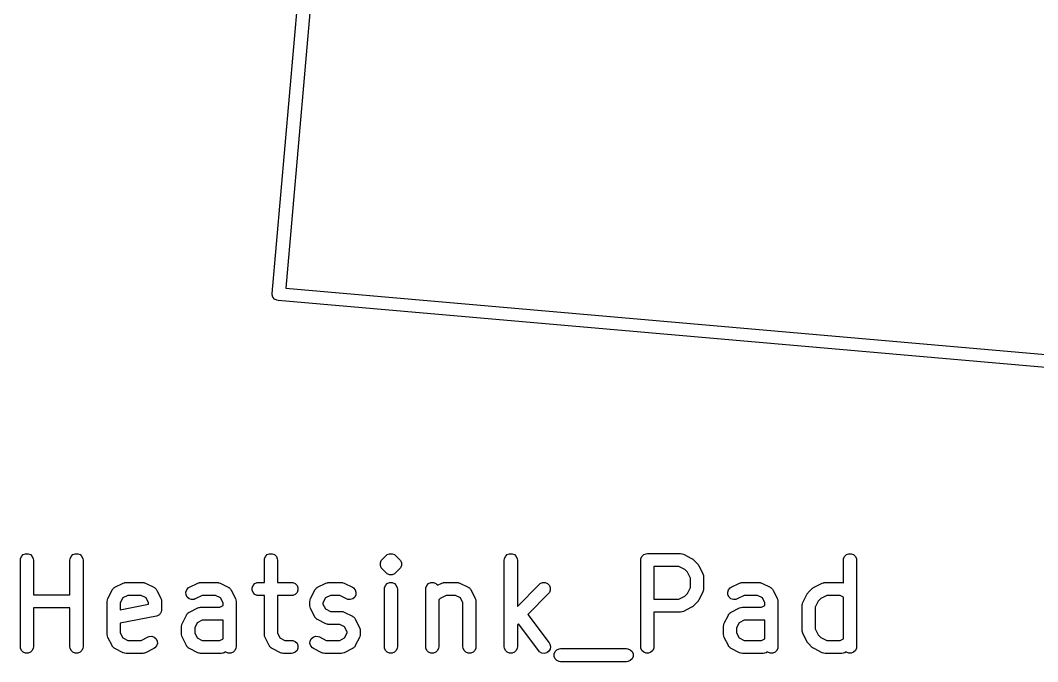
# Model space of a CAD drawing. Extents: x 2.7 to 14.1, y -9.5 to -1.1.
# Drawn here: x 4.0989 to 4.5599, y -7.3237 to -7.0329 of the extents above; entities that cross this region are included whole.
import ezdxf

# ---------------------------------------------------------------- set-up
doc = ezdxf.new("R2010")
doc.units = 0
doc.header["$MEASUREMENT"] = 0
doc.layers.add('BLACK', color=7, linetype='CONTINUOUS')

msp = doc.modelspace()

# ---------------------------------------------------------------- linework, layer by layer
at = {"layer": 'BLACK', "linetype": 'CONTINUOUS'}
for p, q in [((4.21297, -7.15671), (4.26101, -6.60763)), ((4.26664, -6.61109), (4.21911, -7.15429)), ((4.21911, -7.15429), (4.76231, -7.20181)), ((4.21298, -7.15729), (4.21297, -7.15671)), ((4.21333, -7.15839), (4.21298, -7.15729)), ((4.21407, -7.15927), (4.21333, -7.15839)), ((4.21509, -7.15981), (4.21407, -7.15927)), ((4.21566, -7.15991), (4.21509, -7.15981)), ((4.76474, -7.20795), (4.21566, -7.15991)), ((4.09936, -7.27594), (4.10017, -7.27513)), ((4.10017, -7.27513), (4.10124, -7.27469)), ((4.10124, -7.27469), (4.10239, -7.27469)), ((4.10239, -7.27469), (4.10345, -7.27513)), ((4.10345, -7.27513), (4.10427, -7.27594)), ((4.12185, -7.27594), (4.12267, -7.27513)), ((4.12267, -7.27513), (4.12373, -7.27469)), ((4.12373, -7.27469), (4.12488, -7.27469)), ((4.12488, -7.27469), (4.12595, -7.27513)), ((4.12595, -7.27513), (4.12676, -7.27594)), ((4.20997, -7.27594), (4.21078, -7.27513)), ((4.21078, -7.27513), (4.21185, -7.27469)), ((4.21185, -7.27469), (4.213, -7.27469)), ((4.213, -7.27469), (4.21406, -7.27513)), ((4.21406, -7.27513), (4.21488, -7.27594)), ((4.26283, -7.27737), (4.2647, -7.2755)), ((4.2647, -7.2755), (4.26515, -7.27513)), ((4.26515, -7.27513), (4.26621, -7.27469)), ((4.26621, -7.27469), (4.26737, -7.27469)), ((4.26737, -7.27469), (4.26737, -7.27469)), ((4.26737, -7.27469), (4.26843, -7.27513)), ((4.26843, -7.27513), (4.26888, -7.2755)), ((4.26888, -7.2755), (4.27075, -7.27737)), ((4.3187, -7.27594), (4.31952, -7.27513)), ((4.31952, -7.27513), (4.32058, -7.27469)), ((4.32058, -7.27469), (4.32173, -7.27469)), ((4.32173, -7.27469), (4.3228, -7.27513)), ((4.3228, -7.27513), (4.32361, -7.27594)), ((4.38057, -7.27594), (4.38139, -7.27513)), ((4.38139, -7.27513), (4.38245, -7.27469)), ((4.38245, -7.27469), (4.38303, -7.27463)), ((4.38303, -7.27463), (4.39802, -7.27463)), ((4.39802, -7.27463), (4.3986, -7.27469)), ((4.3986, -7.27469), (4.3987, -7.27473)), ((4.3987, -7.27473), (4.3988, -7.27474)), ((4.3988, -7.27474), (4.39934, -7.27494)), ((4.39934, -7.27494), (4.40309, -7.27682)), ((4.47243, -7.27594), (4.47325, -7.27513)), ((4.47325, -7.27513), (4.47431, -7.27469)), ((4.47431, -7.27469), (4.47547, -7.27469)), ((4.47547, -7.27469), (4.47653, -7.27513)), ((4.47653, -7.27513), (4.47734, -7.27594)), ((4.09886, -7.27758), (4.09892, -7.27701)), ((4.09886, -7.31695), (4.09886, -7.27758)), ((4.09892, -7.27701), (4.09936, -7.27594)), ((4.10427, -7.27594), (4.10471, -7.27701)), ((4.10471, -7.27701), (4.10476, -7.27758)), ((4.10476, -7.27758), (4.10476, -7.29338)), ((4.12136, -7.27758), (4.12141, -7.27701)), ((4.12136, -7.29338), (4.12136, -7.27758)), ((4.12141, -7.27701), (4.12185, -7.27594)), ((4.12676, -7.27594), (4.1272, -7.27701)), ((4.1272, -7.27701), (4.12726, -7.27758)), ((4.12726, -7.27758), (4.12726, -7.31695)), ((4.20947, -7.27758), (4.20953, -7.27701)), ((4.20947, -7.28775), (4.20947, -7.27758)), ((4.20953, -7.27701), (4.20997, -7.27594)), ((4.21488, -7.27594), (4.21532, -7.27701)), ((4.21532, -7.27701), (4.21538, -7.27758)), ((4.21538, -7.27758), (4.21538, -7.28775)), ((4.26202, -7.27888), (4.26246, -7.27782)), ((4.26202, -7.28003), (4.26202, -7.27888)), ((4.26246, -7.2811), (4.26202, -7.28003)), ((4.26246, -7.27782), (4.26283, -7.27737)), ((4.27075, -7.27737), (4.27112, -7.27782)), ((4.27112, -7.27782), (4.27126, -7.27816)), ((4.27156, -7.28003), (4.27112, -7.2811)), ((4.27126, -7.27816), (4.27156, -7.27888)), ((4.27156, -7.27888), (4.27156, -7.28003)), ((4.31821, -7.27758), (4.31826, -7.27701)), ((4.31821, -7.31695), (4.31821, -7.27758)), ((4.31826, -7.27701), (4.3187, -7.27594)), ((4.32361, -7.27594), (4.32405, -7.27701)), ((4.32405, -7.27701), (4.32411, -7.27758)), ((4.32411, -7.27758), (4.32411, -7.29858)), ((4.38007, -7.27758), (4.38013, -7.27701)), ((4.38007, -7.31695), (4.38007, -7.27758)), ((4.38013, -7.27701), (4.38057, -7.27594)), ((4.40309, -7.27682), (4.40334, -7.27697)), ((4.40334, -7.27697), (4.40341, -7.277)), ((4.40341, -7.277), (4.4035, -7.27707)), ((4.4035, -7.27707), (4.40358, -7.27713)), ((4.40358, -7.27713), (4.40364, -7.27718)), ((4.40364, -7.27718), (4.40386, -7.27737)), ((4.40386, -7.27737), (4.40574, -7.27925)), ((4.40574, -7.27925), (4.40592, -7.27947)), ((4.40592, -7.27947), (4.40598, -7.27952)), ((4.40598, -7.27952), (4.40604, -7.27961)), ((4.40604, -7.27961), (4.4061, -7.27969)), ((4.4061, -7.27969), (4.40613, -7.27976)), ((4.40613, -7.27976), (4.40629, -7.28001)), ((4.40629, -7.28001), (4.40816, -7.28376)), ((4.47194, -7.27758), (4.47199, -7.27701)), ((4.47194, -7.28787), (4.47194, -7.27758)), ((4.47199, -7.27701), (4.47243, -7.27594)), ((4.47734, -7.27594), (4.47779, -7.27701)), ((4.47779, -7.27701), (4.47784, -7.27758)), ((4.47784, -7.27758), (4.47784, -7.31695)), ((4.26283, -7.28155), (4.26246, -7.2811)), ((4.2647, -7.28342), (4.26283, -7.28155)), ((4.26515, -7.28379), (4.2647, -7.28342)), ((4.26621, -7.28423), (4.26515, -7.28379)), ((4.26737, -7.28423), (4.26621, -7.28423)), ((4.26621, -7.28423), (4.26621, -7.28423)), ((4.26843, -7.28379), (4.26737, -7.28423)), ((4.26737, -7.28423), (4.26737, -7.28423)), ((4.26888, -7.28342), (4.26843, -7.28379)), ((4.27075, -7.28155), (4.26888, -7.28342)), ((4.27112, -7.2811), (4.27075, -7.28155)), ((4.39733, -7.28054), (4.38598, -7.28054)), ((4.38598, -7.28054), (4.38598, -7.29525)), ((4.40002, -7.28188), (4.39733, -7.28054)), ((4.40122, -7.28308), (4.40002, -7.28188)), ((4.40257, -7.28578), (4.40122, -7.28308)), ((4.40816, -7.28376), (4.40837, -7.2843)), ((4.40837, -7.2843), (4.40838, -7.28441)), ((4.40838, -7.28441), (4.40842, -7.28451)), ((4.40842, -7.28451), (4.40848, -7.28508)), ((4.14174, -7.28994), (4.14549, -7.28807)), ((4.14549, -7.28807), (4.14603, -7.28786)), ((4.14603, -7.28786), (4.14613, -7.28785)), ((4.14613, -7.28785), (4.14623, -7.28781)), ((4.14623, -7.28781), (4.14681, -7.28775)), ((4.14681, -7.28775), (4.1543, -7.28775)), ((4.1543, -7.28775), (4.15488, -7.28781)), ((4.15488, -7.28781), (4.15498, -7.28785)), ((4.15498, -7.28785), (4.15508, -7.28786)), ((4.15508, -7.28786), (4.15563, -7.28807)), ((4.15563, -7.28807), (4.15937, -7.28994)), ((4.17548, -7.28994), (4.17923, -7.28807)), ((4.17923, -7.28807), (4.17977, -7.28786)), ((4.17977, -7.28786), (4.17988, -7.28785)), ((4.17988, -7.28785), (4.17998, -7.28781)), ((4.17998, -7.28781), (4.18055, -7.28775)), ((4.18055, -7.28775), (4.18805, -7.28775)), ((4.18805, -7.28775), (4.18863, -7.28781)), ((4.18863, -7.28781), (4.18872, -7.28785)), ((4.18872, -7.28785), (4.18883, -7.28786)), ((4.18883, -7.28786), (4.18937, -7.28807)), ((4.18937, -7.28807), (4.19312, -7.28994)), ((4.2039, -7.29013), (4.20434, -7.28907)), ((4.20434, -7.28907), (4.20516, -7.28825)), ((4.20516, -7.28825), (4.20622, -7.28781)), ((4.20622, -7.28781), (4.2068, -7.28775)), ((4.2068, -7.28775), (4.20947, -7.28775)), ((4.21538, -7.28775), (4.2218, -7.28775)), ((4.2218, -7.28775), (4.22237, -7.28781)), ((4.22237, -7.28781), (4.22344, -7.28825)), ((4.22344, -7.28825), (4.22425, -7.28907)), ((4.22425, -7.28907), (4.22469, -7.29013)), ((4.2336, -7.28994), (4.23735, -7.28807)), ((4.23735, -7.28807), (4.23789, -7.28786)), ((4.23789, -7.28786), (4.238, -7.28785)), ((4.238, -7.28785), (4.23809, -7.28781)), ((4.23809, -7.28781), (4.23867, -7.28775)), ((4.23867, -7.28775), (4.24429, -7.28775)), ((4.24429, -7.28775), (4.24487, -7.28781)), ((4.24487, -7.28781), (4.24497, -7.28785)), ((4.24497, -7.28785), (4.24507, -7.28786)), ((4.24507, -7.28786), (4.24561, -7.28807)), ((4.24561, -7.28807), (4.24936, -7.28994)), ((4.26389, -7.29013), (4.26434, -7.28907)), ((4.26434, -7.28907), (4.26515, -7.28825)), ((4.26515, -7.28825), (4.26621, -7.28781)), ((4.26621, -7.28781), (4.26737, -7.28781)), ((4.26737, -7.28781), (4.26843, -7.28825)), ((4.26843, -7.28825), (4.26925, -7.28907)), ((4.26925, -7.28907), (4.26969, -7.29013)), ((4.28264, -7.29013), (4.28308, -7.28907)), ((4.28308, -7.28907), (4.2839, -7.28825)), ((4.2839, -7.28825), (4.28496, -7.28781)), ((4.28496, -7.28781), (4.28611, -7.28781)), ((4.28611, -7.28781), (4.28718, -7.28825)), ((4.28718, -7.28825), (4.28794, -7.28902)), ((4.28794, -7.28902), (4.28984, -7.28807)), ((4.28984, -7.28807), (4.29038, -7.28786)), ((4.29038, -7.28786), (4.29049, -7.28785)), ((4.29049, -7.28785), (4.29059, -7.28781)), ((4.29059, -7.28781), (4.29116, -7.28775)), ((4.29116, -7.28775), (4.29679, -7.28775)), ((4.29679, -7.28775), (4.29736, -7.28781)), ((4.29736, -7.28781), (4.29746, -7.28785)), ((4.29746, -7.28785), (4.29757, -7.28786)), ((4.29757, -7.28786), (4.29811, -7.28807)), ((4.29811, -7.28807), (4.30186, -7.28994)), ((4.32411, -7.29858), (4.33407, -7.28862)), ((4.33407, -7.28862), (4.33452, -7.28825)), ((4.33452, -7.28825), (4.33558, -7.28781)), ((4.33558, -7.28781), (4.33673, -7.28781)), ((4.33673, -7.28781), (4.3378, -7.28825)), ((4.3378, -7.28825), (4.33861, -7.28907)), ((4.33861, -7.28907), (4.33905, -7.29013)), ((4.40257, -7.29001), (4.40257, -7.28578)), ((4.40848, -7.28508), (4.40848, -7.29071)), ((4.42108, -7.28994), (4.42483, -7.28807)), ((4.42483, -7.28807), (4.42537, -7.28786)), ((4.42537, -7.28786), (4.42547, -7.28785)), ((4.42547, -7.28785), (4.42557, -7.28781)), ((4.42557, -7.28781), (4.42615, -7.28775)), ((4.42615, -7.28775), (4.43364, -7.28775)), ((4.43364, -7.28775), (4.43422, -7.28781)), ((4.43422, -7.28781), (4.43432, -7.28785)), ((4.43432, -7.28785), (4.43442, -7.28786)), ((4.43442, -7.28786), (4.43497, -7.28807)), ((4.43497, -7.28807), (4.43871, -7.28994)), ((4.45857, -7.28994), (4.46232, -7.28807)), ((4.46232, -7.28807), (4.46286, -7.28786)), ((4.46286, -7.28786), (4.46297, -7.28785)), ((4.46297, -7.28785), (4.46306, -7.28781)), ((4.46306, -7.28781), (4.46364, -7.28775)), ((4.46364, -7.28775), (4.47114, -7.28775)), ((4.47114, -7.28775), (4.47172, -7.28781)), ((4.47172, -7.28781), (4.47181, -7.28785)), ((4.47181, -7.28785), (4.47192, -7.28786)), ((4.47192, -7.28786), (4.47194, -7.28787)), ((4.10476, -7.29338), (4.12136, -7.29338)), ((4.13854, -7.29501), (4.14041, -7.29126)), ((4.14041, -7.29126), (4.14048, -7.29116)), ((4.14048, -7.29116), (4.14049, -7.29112)), ((4.14049, -7.29112), (4.14054, -7.29106)), ((4.14054, -7.29106), (4.14072, -7.29077)), ((4.14072, -7.29077), (4.141, -7.29053)), ((4.141, -7.29053), (4.14125, -7.29025)), ((4.14125, -7.29025), (4.14154, -7.29007)), ((4.14154, -7.29007), (4.14159, -7.29002)), ((4.14159, -7.29002), (4.14164, -7.29)), ((4.14164, -7.29), (4.14174, -7.28994)), ((4.1475, -7.29366), (4.14526, -7.29478)), ((4.15361, -7.29366), (4.1475, -7.29366)), ((4.15585, -7.29478), (4.15361, -7.29366)), ((4.15937, -7.28994), (4.15947, -7.29)), ((4.15947, -7.29), (4.15952, -7.29002)), ((4.15952, -7.29002), (4.15957, -7.29007)), ((4.15957, -7.29007), (4.15986, -7.29025)), ((4.15986, -7.29025), (4.16011, -7.29053)), ((4.16011, -7.29053), (4.16039, -7.29077)), ((4.16039, -7.29077), (4.16057, -7.29106)), ((4.16057, -7.29106), (4.16062, -7.29112)), ((4.16062, -7.29112), (4.16063, -7.29116)), ((4.16063, -7.29116), (4.1607, -7.29126)), ((4.1607, -7.29126), (4.16257, -7.29501)), ((4.17387, -7.29221), (4.17424, -7.29112)), ((4.17395, -7.29336), (4.17387, -7.29221)), ((4.17447, -7.29439), (4.17395, -7.29336)), ((4.17424, -7.29112), (4.17499, -7.29025)), ((4.17499, -7.29025), (4.17548, -7.28994)), ((4.18125, -7.29366), (4.17812, -7.29522)), ((4.18735, -7.29366), (4.18125, -7.29366)), ((4.1896, -7.29478), (4.18735, -7.29366)), ((4.19312, -7.28994), (4.19322, -7.29)), ((4.19322, -7.29), (4.19326, -7.29002)), ((4.19326, -7.29002), (4.19332, -7.29007)), ((4.19332, -7.29007), (4.19361, -7.29025)), ((4.19361, -7.29025), (4.19385, -7.29053)), ((4.19385, -7.29053), (4.19413, -7.29077)), ((4.19413, -7.29077), (4.19432, -7.29106)), ((4.19432, -7.29106), (4.19437, -7.29112)), ((4.19437, -7.29112), (4.19438, -7.29116)), ((4.19438, -7.29116), (4.19444, -7.29126)), ((4.19444, -7.29126), (4.19632, -7.29501)), ((4.2039, -7.29128), (4.2039, -7.29013)), ((4.20434, -7.29235), (4.2039, -7.29128)), ((4.20516, -7.29316), (4.20434, -7.29235)), ((4.20622, -7.2936), (4.20516, -7.29316)), ((4.2068, -7.29366), (4.20622, -7.2936)), ((4.20947, -7.29366), (4.2068, -7.29366)), ((4.20947, -7.31133), (4.20947, -7.29366)), ((4.2218, -7.29366), (4.21538, -7.29366)), ((4.21538, -7.29366), (4.21538, -7.31063)), ((4.22237, -7.2936), (4.2218, -7.29366)), ((4.22344, -7.29316), (4.22237, -7.2936)), ((4.22425, -7.29235), (4.22344, -7.29316)), ((4.22469, -7.29128), (4.22425, -7.29235)), ((4.22469, -7.29013), (4.22469, -7.29128)), ((4.2304, -7.29501), (4.23228, -7.29126)), ((4.23228, -7.29126), (4.23234, -7.29116)), ((4.23234, -7.29116), (4.23235, -7.29112)), ((4.23235, -7.29112), (4.2324, -7.29106)), ((4.2324, -7.29106), (4.23259, -7.29077)), ((4.23259, -7.29077), (4.23287, -7.29053)), ((4.23287, -7.29053), (4.23311, -7.29025)), ((4.23311, -7.29025), (4.2334, -7.29007)), ((4.2334, -7.29007), (4.23346, -7.29002)), ((4.23346, -7.29002), (4.2335, -7.29)), ((4.2335, -7.29), (4.2336, -7.28994)), ((4.23937, -7.29366), (4.23712, -7.29478)), ((4.2436, -7.29366), (4.23937, -7.29366)), ((4.24672, -7.29522), (4.2436, -7.29366)), ((4.24936, -7.28994), (4.24985, -7.29025)), ((4.24985, -7.29025), (4.25061, -7.29112)), ((4.25089, -7.29336), (4.25038, -7.29439)), ((4.25061, -7.29112), (4.25097, -7.29221)), ((4.25097, -7.29221), (4.25089, -7.29336)), ((4.26384, -7.29071), (4.26389, -7.29013)), ((4.26384, -7.31695), (4.26384, -7.29071)), ((4.26969, -7.29013), (4.26974, -7.29071)), ((4.26974, -7.29071), (4.26974, -7.31695)), ((4.28259, -7.29071), (4.28264, -7.29013)), ((4.28259, -7.31695), (4.28259, -7.29071)), ((4.29186, -7.29366), (4.28916, -7.29501)), ((4.29609, -7.29366), (4.29186, -7.29366)), ((4.29834, -7.29478), (4.29609, -7.29366)), ((4.30186, -7.28994), (4.30195, -7.29)), ((4.30195, -7.29), (4.302, -7.29002)), ((4.302, -7.29002), (4.30206, -7.29007)), ((4.30206, -7.29007), (4.30235, -7.29025)), ((4.30235, -7.29025), (4.30259, -7.29053)), ((4.30259, -7.29053), (4.30287, -7.29077)), ((4.30287, -7.29077), (4.30305, -7.29106)), ((4.30305, -7.29106), (4.3031, -7.29112)), ((4.3031, -7.29112), (4.30312, -7.29116)), ((4.30312, -7.29116), (4.30318, -7.29126)), ((4.30318, -7.29126), (4.30505, -7.29501)), ((4.33824, -7.29279), (4.32881, -7.30223)), ((4.33861, -7.29235), (4.33824, -7.29279)), ((4.33905, -7.29128), (4.33861, -7.29235)), ((4.33905, -7.29013), (4.33905, -7.29128)), ((4.39733, -7.29525), (4.40002, -7.2939)), ((4.40002, -7.2939), (4.40122, -7.29271)), ((4.40122, -7.29271), (4.40257, -7.29001)), ((4.40816, -7.29203), (4.40629, -7.29578)), ((4.40837, -7.29149), (4.40816, -7.29203)), ((4.40838, -7.29138), (4.40837, -7.29149)), ((4.40842, -7.29128), (4.40838, -7.29138)), ((4.40848, -7.29071), (4.40842, -7.29128)), ((4.41947, -7.29221), (4.41983, -7.29112)), ((4.41955, -7.29336), (4.41947, -7.29221)), ((4.42006, -7.29439), (4.41955, -7.29336)), ((4.41983, -7.29112), (4.42059, -7.29025)), ((4.42059, -7.29025), (4.42108, -7.28994)), ((4.42684, -7.29366), (4.42372, -7.29522)), ((4.43295, -7.29366), (4.42684, -7.29366)), ((4.43519, -7.29478), (4.43295, -7.29366)), ((4.43871, -7.28994), (4.43881, -7.29)), ((4.43881, -7.29), (4.43886, -7.29002)), ((4.43886, -7.29002), (4.43891, -7.29007)), ((4.43891, -7.29007), (4.4392, -7.29025)), ((4.4392, -7.29025), (4.43945, -7.29053)), ((4.43945, -7.29053), (4.43973, -7.29077)), ((4.43973, -7.29077), (4.43991, -7.29106)), ((4.43991, -7.29106), (4.43996, -7.29112)), ((4.43996, -7.29112), (4.43997, -7.29116)), ((4.43997, -7.29116), (4.44004, -7.29126)), ((4.44004, -7.29126), (4.44191, -7.29501)), ((4.4535, -7.29689), (4.45538, -7.29314)), ((4.45538, -7.29314), (4.45553, -7.29289)), ((4.45553, -7.29289), (4.45556, -7.29282)), ((4.45556, -7.29282), (4.45563, -7.29273)), ((4.45563, -7.29273), (4.45568, -7.29265)), ((4.45568, -7.29265), (4.45574, -7.29259)), ((4.45574, -7.29259), (4.45593, -7.29237)), ((4.45593, -7.29237), (4.4578, -7.29049)), ((4.4578, -7.29049), (4.45803, -7.29031)), ((4.45803, -7.29031), (4.45808, -7.29025)), ((4.45808, -7.29025), (4.45817, -7.29019)), ((4.45817, -7.29019), (4.45825, -7.29013)), ((4.45825, -7.29013), (4.45832, -7.2901)), ((4.45832, -7.2901), (4.45857, -7.28994)), ((4.46434, -7.29366), (4.46164, -7.29501)), ((4.47044, -7.29366), (4.46434, -7.29366)), ((4.47194, -7.29441), (4.47044, -7.29366)), ((4.13823, -7.29633), (4.13829, -7.29575)), ((4.13823, -7.31133), (4.13823, -7.29633)), ((4.13829, -7.29575), (4.13833, -7.29566)), ((4.13833, -7.29555), (4.13854, -7.29501)), ((4.13833, -7.29566), (4.13833, -7.29555)), ((4.14526, -7.29478), (4.14413, -7.29703)), ((4.14413, -7.29703), (4.14413, -7.30023)), ((4.14413, -7.30023), (4.15698, -7.29766)), ((4.15698, -7.29703), (4.15585, -7.29478)), ((4.15698, -7.29766), (4.15698, -7.29703)), ((4.16257, -7.29501), (4.16278, -7.29555)), ((4.16278, -7.29555), (4.16278, -7.29566)), ((4.16278, -7.29566), (4.16282, -7.29575)), ((4.16282, -7.29575), (4.16288, -7.29633)), ((4.16288, -7.29633), (4.16288, -7.30008)), ((4.17534, -7.29515), (4.17447, -7.29439)), ((4.17643, -7.29551), (4.17534, -7.29515)), ((4.17758, -7.29543), (4.17643, -7.29551)), ((4.17812, -7.29522), (4.17758, -7.29543)), ((4.18923, -7.299), (4.19072, -7.29826)), ((4.19072, -7.29703), (4.1896, -7.29478)), ((4.19072, -7.29826), (4.19072, -7.29703)), ((4.19632, -7.29501), (4.19652, -7.29555)), ((4.19652, -7.29555), (4.19653, -7.29566)), ((4.19653, -7.29566), (4.19657, -7.29575)), ((4.19657, -7.29575), (4.19663, -7.29633)), ((4.19663, -7.29633), (4.19663, -7.31695)), ((4.23009, -7.29633), (4.23015, -7.29575)), ((4.23009, -7.29821), (4.23009, -7.29633)), ((4.23015, -7.29878), (4.23009, -7.29821)), ((4.23015, -7.29575), (4.23019, -7.29566)), ((4.23019, -7.29566), (4.2302, -7.29555)), ((4.2302, -7.29555), (4.2304, -7.29501)), ((4.23712, -7.29478), (4.236, -7.29703)), ((4.236, -7.29703), (4.236, -7.29751)), ((4.236, -7.29751), (4.23712, -7.29975)), ((4.24726, -7.29543), (4.24672, -7.29522)), ((4.24841, -7.29551), (4.24726, -7.29543)), ((4.24951, -7.29515), (4.24841, -7.29551)), ((4.25038, -7.29439), (4.24951, -7.29515)), ((4.28916, -7.29501), (4.28849, -7.29568)), ((4.28849, -7.29568), (4.28849, -7.31695)), ((4.29946, -7.29703), (4.29834, -7.29478)), ((4.29946, -7.31695), (4.29946, -7.29703)), ((4.30505, -7.29501), (4.30526, -7.29555)), ((4.30526, -7.29555), (4.30527, -7.29566)), ((4.30527, -7.29566), (4.30531, -7.29575)), ((4.30531, -7.29575), (4.30536, -7.29633)), ((4.30536, -7.29633), (4.30536, -7.31695)), ((4.38598, -7.29525), (4.39733, -7.29525)), ((4.40358, -7.29866), (4.4035, -7.29872)), ((4.40364, -7.2986), (4.40358, -7.29866)), ((4.40386, -7.29842), (4.40364, -7.2986)), ((4.40574, -7.29654), (4.40386, -7.29842)), ((4.40592, -7.29632), (4.40574, -7.29654)), ((4.40598, -7.29627), (4.40592, -7.29632)), ((4.40604, -7.29618), (4.40598, -7.29627)), ((4.4061, -7.2961), (4.40604, -7.29618)), ((4.40613, -7.29602), (4.4061, -7.2961)), ((4.40629, -7.29578), (4.40613, -7.29602)), ((4.42093, -7.29515), (4.42006, -7.29439)), ((4.42203, -7.29551), (4.42093, -7.29515)), ((4.42318, -7.29543), (4.42203, -7.29551)), ((4.42372, -7.29522), (4.42318, -7.29543)), ((4.43482, -7.299), (4.43632, -7.29826)), ((4.43632, -7.29703), (4.43519, -7.29478)), ((4.43632, -7.29826), (4.43632, -7.29703)), ((4.44191, -7.29501), (4.44212, -7.29555)), ((4.44212, -7.29555), (4.44212, -7.29566)), ((4.44212, -7.29566), (4.44217, -7.29575)), ((4.44217, -7.29575), (4.44222, -7.29633)), ((4.44222, -7.29633), (4.44222, -7.31695)), ((4.45319, -7.29821), (4.45325, -7.29763)), ((4.45319, -7.30945), (4.45319, -7.29821)), ((4.45325, -7.29763), (4.45329, -7.29753)), ((4.45329, -7.29743), (4.4535, -7.29689)), ((4.45329, -7.29753), (4.45329, -7.29743)), ((4.46044, -7.29621), (4.45909, -7.2989)), ((4.46164, -7.29501), (4.46044, -7.29621)), ((4.47194, -7.31325), (4.47194, -7.29441)), ((4.12136, -7.29928), (4.10476, -7.29928)), ((4.10476, -7.29928), (4.10476, -7.31695)), ((4.12136, -7.31695), (4.12136, -7.29928)), ((4.16051, -7.30298), (4.14413, -7.30625)), ((4.16106, -7.30281), (4.16051, -7.30298)), ((4.1613, -7.30265), (4.16106, -7.30281)), ((4.16157, -7.30254), (4.1613, -7.30265)), ((4.16178, -7.30233), (4.16157, -7.30254)), ((4.16202, -7.30217), (4.16178, -7.30233)), ((4.16218, -7.30193), (4.16202, -7.30217)), ((4.16238, -7.30172), (4.16218, -7.30193)), ((4.1625, -7.30145), (4.16238, -7.30172)), ((4.16266, -7.30121), (4.1625, -7.30145)), ((4.16271, -7.30092), (4.16266, -7.30121)), ((4.16282, -7.30066), (4.16271, -7.30092)), ((4.16288, -7.30008), (4.16282, -7.30066)), ((4.17229, -7.30626), (4.17416, -7.30251)), ((4.17416, -7.30251), (4.17422, -7.30241)), ((4.17422, -7.30241), (4.17424, -7.30237)), ((4.17424, -7.30237), (4.17429, -7.30231)), ((4.17429, -7.30231), (4.17447, -7.30202)), ((4.17447, -7.30202), (4.17475, -7.30178)), ((4.17475, -7.30178), (4.17499, -7.3015)), ((4.17499, -7.3015), (4.17528, -7.30131)), ((4.17528, -7.30131), (4.17534, -7.30126)), ((4.17534, -7.30126), (4.17538, -7.30125)), ((4.17538, -7.30125), (4.17548, -7.30119)), ((4.17548, -7.30119), (4.17923, -7.29931)), ((4.17923, -7.29931), (4.17977, -7.29911)), ((4.17977, -7.29911), (4.17988, -7.2991)), ((4.17988, -7.2991), (4.17998, -7.29906)), ((4.17998, -7.29906), (4.18055, -7.299)), ((4.18055, -7.299), (4.18923, -7.299)), ((4.23019, -7.29888), (4.23015, -7.29878)), ((4.2302, -7.29899), (4.23019, -7.29888)), ((4.2304, -7.29953), (4.2302, -7.29899)), ((4.23228, -7.30328), (4.2304, -7.29953)), ((4.23234, -7.30337), (4.23228, -7.30328)), ((4.23712, -7.29975), (4.23937, -7.30088)), ((4.23937, -7.30088), (4.24429, -7.30088)), ((4.24429, -7.30088), (4.24487, -7.30093)), ((4.24487, -7.30093), (4.24497, -7.30097)), ((4.24497, -7.30097), (4.24507, -7.30098)), ((4.24507, -7.30098), (4.24561, -7.30119)), ((4.24561, -7.30119), (4.24936, -7.30306)), ((4.24936, -7.30306), (4.24946, -7.30312)), ((4.24946, -7.30312), (4.24951, -7.30314)), ((4.24951, -7.30314), (4.24956, -7.30319)), ((4.24956, -7.30319), (4.24985, -7.30337)), ((4.32881, -7.30223), (4.33852, -7.31518)), ((4.39802, -7.30116), (4.38598, -7.30116)), ((4.38598, -7.30116), (4.38598, -7.31695)), ((4.3986, -7.3011), (4.39802, -7.30116)), ((4.3987, -7.30106), (4.3986, -7.3011)), ((4.3988, -7.30105), (4.3987, -7.30106)), ((4.39934, -7.30085), (4.3988, -7.30105)), ((4.40309, -7.29897), (4.39934, -7.30085)), ((4.40334, -7.29882), (4.40309, -7.29897)), ((4.40341, -7.29879), (4.40334, -7.29882)), ((4.4035, -7.29872), (4.40341, -7.29879)), ((4.41788, -7.30626), (4.41976, -7.30251)), ((4.41976, -7.30251), (4.41982, -7.30241)), ((4.41982, -7.30241), (4.41983, -7.30237)), ((4.41983, -7.30237), (4.41988, -7.30231)), ((4.41988, -7.30231), (4.42006, -7.30202)), ((4.42006, -7.30202), (4.42034, -7.30178)), ((4.42034, -7.30178), (4.42059, -7.3015)), ((4.42059, -7.3015), (4.42088, -7.30131)), ((4.42088, -7.30131), (4.42093, -7.30126)), ((4.42093, -7.30126), (4.42098, -7.30125)), ((4.42098, -7.30125), (4.42108, -7.30119)), ((4.42108, -7.30119), (4.42483, -7.29931)), ((4.42483, -7.29931), (4.42537, -7.29911)), ((4.42537, -7.29911), (4.42547, -7.2991)), ((4.42547, -7.2991), (4.42557, -7.29906)), ((4.42557, -7.29906), (4.42615, -7.299)), ((4.42615, -7.299), (4.43482, -7.299)), ((4.45909, -7.2989), (4.45909, -7.30876)), ((4.14413, -7.30625), (4.14413, -7.31063)), ((4.17197, -7.30758), (4.17203, -7.307)), ((4.17197, -7.31133), (4.17197, -7.30758)), ((4.17203, -7.307), (4.17207, -7.30691)), ((4.17207, -7.30691), (4.17208, -7.3068)), ((4.17208, -7.3068), (4.17229, -7.30626)), ((4.179, -7.30603), (4.17788, -7.30828)), ((4.18125, -7.30491), (4.179, -7.30603)), ((4.18993, -7.30491), (4.18125, -7.30491)), ((4.1905, -7.30485), (4.18993, -7.30491)), ((4.1906, -7.30481), (4.1905, -7.30485)), ((4.19071, -7.3048), (4.1906, -7.30481)), ((4.19072, -7.3048), (4.19071, -7.3048)), ((4.19072, -7.31325), (4.19072, -7.3048)), ((4.23235, -7.30342), (4.23234, -7.30337)), ((4.2324, -7.30347), (4.23235, -7.30342)), ((4.23259, -7.30377), (4.2324, -7.30347)), ((4.23287, -7.30401), (4.23259, -7.30377)), ((4.23311, -7.30429), (4.23287, -7.30401)), ((4.2334, -7.30447), (4.23311, -7.30429)), ((4.23346, -7.30452), (4.2334, -7.30447)), ((4.2335, -7.30454), (4.23346, -7.30452)), ((4.2336, -7.3046), (4.2335, -7.30454)), ((4.23735, -7.30647), (4.2336, -7.3046)), ((4.23789, -7.30668), (4.23735, -7.30647)), ((4.238, -7.30669), (4.23789, -7.30668)), ((4.23809, -7.30673), (4.238, -7.30669)), ((4.23867, -7.30678), (4.23809, -7.30673)), ((4.2436, -7.30678), (4.23867, -7.30678)), ((4.24584, -7.30791), (4.2436, -7.30678)), ((4.24985, -7.30337), (4.2501, -7.30365)), ((4.2501, -7.30365), (4.25038, -7.30389)), ((4.25038, -7.30389), (4.25056, -7.30419)), ((4.25056, -7.30419), (4.25061, -7.30424)), ((4.25061, -7.30424), (4.25062, -7.30429)), ((4.25062, -7.30429), (4.25068, -7.30438)), ((4.25068, -7.30438), (4.25256, -7.30813)), ((4.32459, -7.30645), (4.32411, -7.30693)), ((4.32411, -7.30693), (4.32411, -7.31695)), ((4.33379, -7.31873), (4.32459, -7.30645)), ((4.41757, -7.30758), (4.41763, -7.307)), ((4.41757, -7.31133), (4.41757, -7.30758)), ((4.41763, -7.307), (4.41767, -7.30691)), ((4.41767, -7.3068), (4.41788, -7.30626)), ((4.41767, -7.30691), (4.41767, -7.3068)), ((4.4246, -7.30603), (4.42347, -7.30828)), ((4.42684, -7.30491), (4.4246, -7.30603)), ((4.43552, -7.30491), (4.42684, -7.30491)), ((4.4361, -7.30485), (4.43552, -7.30491)), ((4.43619, -7.30481), (4.4361, -7.30485)), ((4.4363, -7.3048), (4.43619, -7.30481)), ((4.43632, -7.3048), (4.4363, -7.3048)), ((4.43632, -7.31325), (4.43632, -7.3048)), ((4.13829, -7.31191), (4.13823, -7.31133)), ((4.13833, -7.312), (4.13829, -7.31191)), ((4.13833, -7.31211), (4.13833, -7.312)), ((4.13854, -7.31265), (4.13833, -7.31211)), ((4.14413, -7.31063), (4.14526, -7.31288)), ((4.15361, -7.314), (4.15673, -7.31244)), ((4.15673, -7.31244), (4.15727, -7.31223)), ((4.15727, -7.31223), (4.15842, -7.31215)), ((4.15842, -7.31215), (4.15952, -7.31251)), ((4.17203, -7.31191), (4.17197, -7.31133)), ((4.17207, -7.312), (4.17203, -7.31191)), ((4.17208, -7.31211), (4.17207, -7.312)), ((4.17229, -7.31265), (4.17208, -7.31211)), ((4.17788, -7.30828), (4.17788, -7.31063)), ((4.17788, -7.31063), (4.179, -7.31288)), ((4.20953, -7.31191), (4.20947, -7.31133)), ((4.20957, -7.312), (4.20953, -7.31191)), ((4.20957, -7.31211), (4.20957, -7.312)), ((4.20978, -7.31265), (4.20957, -7.31211)), ((4.21538, -7.31063), (4.2165, -7.31288)), ((4.23158, -7.31251), (4.23268, -7.31215)), ((4.23268, -7.31215), (4.23382, -7.31223)), ((4.23382, -7.31223), (4.23437, -7.31244)), ((4.23437, -7.31244), (4.23749, -7.314)), ((4.24696, -7.31015), (4.24584, -7.30791)), ((4.24584, -7.31288), (4.24696, -7.31063)), ((4.24696, -7.31063), (4.24696, -7.31015)), ((4.25256, -7.30813), (4.25277, -7.30867)), ((4.25277, -7.31211), (4.25256, -7.31265)), ((4.25277, -7.30867), (4.25277, -7.30878)), ((4.25277, -7.30878), (4.25281, -7.30888)), ((4.25281, -7.31191), (4.25277, -7.312)), ((4.25277, -7.312), (4.25277, -7.31211)), ((4.25281, -7.30888), (4.25287, -7.30945)), ((4.25287, -7.31133), (4.25281, -7.31191)), ((4.25287, -7.30945), (4.25287, -7.31133)), ((4.41763, -7.31191), (4.41757, -7.31133)), ((4.41767, -7.312), (4.41763, -7.31191)), ((4.41767, -7.31211), (4.41767, -7.312)), ((4.41788, -7.31265), (4.41767, -7.31211)), ((4.42347, -7.30828), (4.42347, -7.31063)), ((4.42347, -7.31063), (4.4246, -7.31288)), ((4.45325, -7.31003), (4.45319, -7.30945)), ((4.45329, -7.31013), (4.45325, -7.31003)), ((4.45329, -7.31023), (4.45329, -7.31013)), ((4.4535, -7.31077), (4.45329, -7.31023)), ((4.45538, -7.31452), (4.4535, -7.31077)), ((4.45909, -7.30876), (4.46044, -7.31145)), ((4.46044, -7.31145), (4.46164, -7.31265)), ((4.09892, -7.31753), (4.09886, -7.31695)), ((4.10476, -7.31695), (4.10471, -7.31753)), ((4.12141, -7.31753), (4.12136, -7.31695)), ((4.12726, -7.31695), (4.1272, -7.31753)), ((4.14041, -7.3164), (4.13854, -7.31265)), ((4.14048, -7.3165), (4.14041, -7.3164)), ((4.14049, -7.31654), (4.14048, -7.3165)), ((4.14054, -7.3166), (4.14049, -7.31654)), ((4.14072, -7.31689), (4.14054, -7.3166)), ((4.141, -7.31713), (4.14072, -7.31689)), ((4.14526, -7.31288), (4.1475, -7.314)), ((4.1475, -7.314), (4.15361, -7.314)), ((4.15952, -7.31251), (4.16039, -7.31327)), ((4.16062, -7.31654), (4.15986, -7.31741)), ((4.16039, -7.31327), (4.1609, -7.3143)), ((4.16098, -7.31545), (4.16062, -7.31654)), ((4.1609, -7.3143), (4.16098, -7.31545)), ((4.17416, -7.3164), (4.17229, -7.31265)), ((4.17422, -7.3165), (4.17416, -7.3164)), ((4.17424, -7.31654), (4.17422, -7.3165)), ((4.17429, -7.3166), (4.17424, -7.31654)), ((4.17447, -7.31689), (4.17429, -7.3166)), ((4.17475, -7.31713), (4.17447, -7.31689)), ((4.179, -7.31288), (4.18125, -7.314)), ((4.18125, -7.314), (4.18923, -7.314)), ((4.18923, -7.314), (4.19072, -7.31325)), ((4.19663, -7.31695), (4.19657, -7.31753)), ((4.21166, -7.3164), (4.20978, -7.31265)), ((4.21172, -7.3165), (4.21166, -7.3164)), ((4.21173, -7.31654), (4.21172, -7.3165)), ((4.21178, -7.3166), (4.21173, -7.31654)), ((4.21196, -7.31689), (4.21178, -7.3166)), ((4.21224, -7.31713), (4.21196, -7.31689)), ((4.2165, -7.31288), (4.21874, -7.314)), ((4.21874, -7.314), (4.2218, -7.314)), ((4.2218, -7.314), (4.22237, -7.31406)), ((4.22237, -7.31406), (4.22344, -7.3145)), ((4.22344, -7.3145), (4.22425, -7.31531)), ((4.22425, -7.31531), (4.22469, -7.31638)), ((4.22469, -7.31638), (4.22469, -7.31753)), ((4.23012, -7.31545), (4.2302, -7.3143)), ((4.23048, -7.31654), (4.23012, -7.31545)), ((4.2302, -7.3143), (4.23071, -7.31327)), ((4.23123, -7.31741), (4.23048, -7.31654)), ((4.23071, -7.31327), (4.23158, -7.31251)), ((4.23749, -7.314), (4.2436, -7.314)), ((4.2436, -7.314), (4.24584, -7.31288)), ((4.25038, -7.31689), (4.2501, -7.31713)), ((4.25056, -7.3166), (4.25038, -7.31689)), ((4.25061, -7.31654), (4.25056, -7.3166)), ((4.25062, -7.3165), (4.25061, -7.31654)), ((4.25068, -7.3164), (4.25062, -7.3165)), ((4.25256, -7.31265), (4.25068, -7.3164)), ((4.26389, -7.31753), (4.26384, -7.31695)), ((4.26974, -7.31695), (4.26969, -7.31753)), ((4.28264, -7.31753), (4.28259, -7.31695)), ((4.28849, -7.31695), (4.28843, -7.31753)), ((4.29952, -7.31753), (4.29946, -7.31695)), ((4.30536, -7.31695), (4.30531, -7.31753)), ((4.31826, -7.31753), (4.31821, -7.31695)), ((4.32411, -7.31695), (4.32405, -7.31753)), ((4.33852, -7.31518), (4.33882, -7.31568)), ((4.33882, -7.31568), (4.33911, -7.31679)), ((4.33911, -7.31679), (4.33894, -7.31793)), ((4.38013, -7.31753), (4.38007, -7.31695)), ((4.38598, -7.31695), (4.38592, -7.31753)), ((4.41976, -7.3164), (4.41788, -7.31265)), ((4.41982, -7.3165), (4.41976, -7.3164)), ((4.41983, -7.31654), (4.41982, -7.3165)), ((4.41988, -7.3166), (4.41983, -7.31654)), ((4.42006, -7.31689), (4.41988, -7.3166)), ((4.42034, -7.31713), (4.42006, -7.31689)), ((4.4246, -7.31288), (4.42684, -7.314)), ((4.42684, -7.314), (4.43482, -7.314)), ((4.43482, -7.314), (4.43632, -7.31325)), ((4.44222, -7.31695), (4.44217, -7.31753)), ((4.45553, -7.31477), (4.45538, -7.31452)), ((4.45556, -7.31484), (4.45553, -7.31477)), ((4.45563, -7.31493), (4.45556, -7.31484)), ((4.45568, -7.31501), (4.45563, -7.31493)), ((4.45574, -7.31507), (4.45568, -7.31501)), ((4.45593, -7.31529), (4.45574, -7.31507)), ((4.4578, -7.31717), (4.45593, -7.31529)), ((4.46164, -7.31265), (4.46434, -7.314)), ((4.46434, -7.314), (4.47044, -7.314)), ((4.47044, -7.314), (4.47194, -7.31325)), ((4.47784, -7.31695), (4.47779, -7.31753)), ((4.09936, -7.31859), (4.09892, -7.31753)), ((4.10017, -7.31941), (4.09936, -7.31859)), ((4.10124, -7.31985), (4.10017, -7.31941)), ((4.10239, -7.31985), (4.10124, -7.31985)), ((4.10345, -7.31941), (4.10239, -7.31985)), ((4.10427, -7.31859), (4.10345, -7.31941)), ((4.10471, -7.31753), (4.10427, -7.31859)), ((4.12185, -7.31859), (4.12141, -7.31753)), ((4.12267, -7.31941), (4.12185, -7.31859)), ((4.12373, -7.31985), (4.12267, -7.31941)), ((4.12488, -7.31985), (4.12373, -7.31985)), ((4.12595, -7.31941), (4.12488, -7.31985)), ((4.12676, -7.31859), (4.12595, -7.31941)), ((4.1272, -7.31753), (4.12676, -7.31859)), ((4.14125, -7.31741), (4.141, -7.31713)), ((4.14154, -7.31759), (4.14125, -7.31741)), ((4.14159, -7.31764), (4.14154, -7.31759)), ((4.14164, -7.31766), (4.14159, -7.31764)), ((4.14174, -7.31772), (4.14164, -7.31766)), ((4.14549, -7.31959), (4.14174, -7.31772)), ((4.14603, -7.3198), (4.14549, -7.31959)), ((4.14613, -7.31981), (4.14603, -7.3198)), ((4.14623, -7.31985), (4.14613, -7.31981)), ((4.14681, -7.31991), (4.14623, -7.31985)), ((4.1543, -7.31991), (4.14681, -7.31991)), ((4.15488, -7.31985), (4.1543, -7.31991)), ((4.15498, -7.31981), (4.15488, -7.31985)), ((4.15508, -7.3198), (4.15498, -7.31981)), ((4.15563, -7.31959), (4.15508, -7.3198)), ((4.15937, -7.31772), (4.15563, -7.31959)), ((4.15986, -7.31741), (4.15937, -7.31772)), ((4.17499, -7.31741), (4.17475, -7.31713)), ((4.17528, -7.31759), (4.17499, -7.31741)), ((4.17534, -7.31764), (4.17528, -7.31759)), ((4.17538, -7.31766), (4.17534, -7.31764)), ((4.17548, -7.31772), (4.17538, -7.31766)), ((4.17923, -7.31959), (4.17548, -7.31772)), ((4.17977, -7.3198), (4.17923, -7.31959)), ((4.17988, -7.31981), (4.17977, -7.3198)), ((4.17998, -7.31985), (4.17988, -7.31981)), ((4.18055, -7.31991), (4.17998, -7.31985)), ((4.18993, -7.31991), (4.18055, -7.31991)), ((4.1905, -7.31985), (4.18993, -7.31991)), ((4.1906, -7.31981), (4.1905, -7.31985)), ((4.19071, -7.3198), (4.1906, -7.31981)), ((4.19125, -7.31959), (4.19071, -7.3198)), ((4.1919, -7.31927), (4.19125, -7.31959)), ((4.19203, -7.31941), (4.1919, -7.31927)), ((4.1931, -7.31985), (4.19203, -7.31941)), ((4.19425, -7.31985), (4.1931, -7.31985)), ((4.19532, -7.31941), (4.19425, -7.31985)), ((4.19613, -7.31859), (4.19532, -7.31941)), ((4.19657, -7.31753), (4.19613, -7.31859)), ((4.21249, -7.31741), (4.21224, -7.31713)), ((4.21278, -7.31759), (4.21249, -7.31741)), ((4.21283, -7.31764), (4.21278, -7.31759)), ((4.21288, -7.31766), (4.21283, -7.31764)), ((4.21298, -7.31772), (4.21288, -7.31766)), ((4.21673, -7.31959), (4.21298, -7.31772)), ((4.21727, -7.3198), (4.21673, -7.31959)), ((4.21737, -7.31981), (4.21727, -7.3198)), ((4.21747, -7.31985), (4.21737, -7.31981)), ((4.21805, -7.31991), (4.21747, -7.31985)), ((4.2218, -7.31991), (4.21805, -7.31991)), ((4.22237, -7.31985), (4.2218, -7.31991)), ((4.22344, -7.31941), (4.22237, -7.31985)), ((4.22425, -7.31859), (4.22344, -7.31941)), ((4.22469, -7.31753), (4.22425, -7.31859)), ((4.23172, -7.31772), (4.23123, -7.31741)), ((4.23547, -7.31959), (4.23172, -7.31772)), ((4.23601, -7.3198), (4.23547, -7.31959)), ((4.23612, -7.31981), (4.23601, -7.3198)), ((4.23622, -7.31985), (4.23612, -7.31981)), ((4.23679, -7.31991), (4.23622, -7.31985)), ((4.24429, -7.31991), (4.23679, -7.31991)), ((4.24487, -7.31985), (4.24429, -7.31991)), ((4.24497, -7.31981), (4.24487, -7.31985)), ((4.24507, -7.3198), (4.24497, -7.31981)), ((4.24561, -7.31959), (4.24507, -7.3198)), ((4.24936, -7.31772), (4.24561, -7.31959)), ((4.24946, -7.31766), (4.24936, -7.31772)), ((4.24951, -7.31764), (4.24946, -7.31766)), ((4.24956, -7.31759), (4.24951, -7.31764)), ((4.24985, -7.31741), (4.24956, -7.31759)), ((4.2501, -7.31713), (4.24985, -7.31741)), ((4.26434, -7.31859), (4.26389, -7.31753)), ((4.26515, -7.31941), (4.26434, -7.31859)), ((4.26621, -7.31985), (4.26515, -7.31941)), ((4.26737, -7.31985), (4.26621, -7.31985)), ((4.26843, -7.31941), (4.26737, -7.31985)), ((4.26925, -7.31859), (4.26843, -7.31941)), ((4.26969, -7.31753), (4.26925, -7.31859)), ((4.28308, -7.31859), (4.28264, -7.31753)), ((4.2839, -7.31941), (4.28308, -7.31859)), ((4.28496, -7.31985), (4.2839, -7.31941)), ((4.28611, -7.31985), (4.28496, -7.31985)), ((4.28718, -7.31941), (4.28611, -7.31985)), ((4.28799, -7.31859), (4.28718, -7.31941)), ((4.28843, -7.31753), (4.28799, -7.31859)), ((4.29996, -7.31859), (4.29952, -7.31753)), ((4.30077, -7.31941), (4.29996, -7.31859)), ((4.30184, -7.31985), (4.30077, -7.31941)), ((4.30299, -7.31985), (4.30184, -7.31985)), ((4.30405, -7.31941), (4.30299, -7.31985)), ((4.30487, -7.31859), (4.30405, -7.31941)), ((4.30531, -7.31753), (4.30487, -7.31859)), ((4.3187, -7.31859), (4.31826, -7.31753)), ((4.31952, -7.31941), (4.3187, -7.31859)), ((4.32058, -7.31985), (4.31952, -7.31941)), ((4.32173, -7.31985), (4.32058, -7.31985)), ((4.3228, -7.31941), (4.32173, -7.31985)), ((4.32361, -7.31859), (4.3228, -7.31941)), ((4.32405, -7.31753), (4.32361, -7.31859)), ((4.33419, -7.31915), (4.33379, -7.31873)), ((4.33518, -7.31974), (4.33419, -7.31915)), ((4.33632, -7.3199), (4.33518, -7.31974)), ((4.33743, -7.31962), (4.33632, -7.3199)), ((4.33836, -7.31892), (4.33743, -7.31962)), ((4.33894, -7.31793), (4.33836, -7.31892)), ((4.34076, -7.32013), (4.3412, -7.31906)), ((4.34076, -7.32128), (4.34076, -7.32013)), ((4.3412, -7.32234), (4.34076, -7.32128)), ((4.3412, -7.31906), (4.34202, -7.31825)), ((4.34202, -7.31825), (4.34308, -7.31781)), ((4.34308, -7.31781), (4.34366, -7.31775)), ((4.34366, -7.31775), (4.37365, -7.31775)), ((4.37365, -7.31775), (4.37423, -7.31781)), ((4.37423, -7.31781), (4.37529, -7.31825)), ((4.37529, -7.31825), (4.37611, -7.31906)), ((4.37611, -7.31906), (4.37655, -7.32013)), ((4.37655, -7.32128), (4.37611, -7.32234)), ((4.37655, -7.32013), (4.37655, -7.32128)), ((4.38057, -7.31859), (4.38013, -7.31753)), ((4.38139, -7.31941), (4.38057, -7.31859)), ((4.38245, -7.31985), (4.38139, -7.31941)), ((4.3836, -7.31985), (4.38245, -7.31985)), ((4.38467, -7.31941), (4.3836, -7.31985)), ((4.38548, -7.31859), (4.38467, -7.31941)), ((4.38592, -7.31753), (4.38548, -7.31859)), ((4.42059, -7.31741), (4.42034, -7.31713)), ((4.42088, -7.31759), (4.42059, -7.31741)), ((4.42093, -7.31764), (4.42088, -7.31759)), ((4.42098, -7.31766), (4.42093, -7.31764)), ((4.42108, -7.31772), (4.42098, -7.31766)), ((4.42483, -7.31959), (4.42108, -7.31772)), ((4.42537, -7.3198), (4.42483, -7.31959)), ((4.42547, -7.31981), (4.42537, -7.3198)), ((4.42557, -7.31985), (4.42547, -7.31981)), ((4.42615, -7.31991), (4.42557, -7.31985)), ((4.43552, -7.31991), (4.42615, -7.31991)), ((4.4361, -7.31985), (4.43552, -7.31991)), ((4.43619, -7.31981), (4.4361, -7.31985)), ((4.4363, -7.3198), (4.43619, -7.31981)), ((4.43684, -7.31959), (4.4363, -7.3198)), ((4.43749, -7.31927), (4.43684, -7.31959)), ((4.43763, -7.31941), (4.43749, -7.31927)), ((4.43869, -7.31985), (4.43763, -7.31941)), ((4.43985, -7.31985), (4.43869, -7.31985)), ((4.44091, -7.31941), (4.43985, -7.31985)), ((4.44172, -7.31859), (4.44091, -7.31941)), ((4.44217, -7.31753), (4.44172, -7.31859)), ((4.45803, -7.31735), (4.4578, -7.31717)), ((4.45808, -7.31741), (4.45803, -7.31735)), ((4.45817, -7.31747), (4.45808, -7.31741)), ((4.45825, -7.31753), (4.45817, -7.31747)), ((4.45832, -7.31756), (4.45825, -7.31753)), ((4.45857, -7.31772), (4.45832, -7.31756)), ((4.46232, -7.31959), (4.45857, -7.31772)), ((4.46286, -7.3198), (4.46232, -7.31959)), ((4.46297, -7.31981), (4.46286, -7.3198)), ((4.46306, -7.31985), (4.46297, -7.31981)), ((4.46364, -7.31991), (4.46306, -7.31985)), ((4.47114, -7.31991), (4.46364, -7.31991)), ((4.47172, -7.31985), (4.47114, -7.31991)), ((4.47181, -7.31981), (4.47172, -7.31985)), ((4.47192, -7.3198), (4.47181, -7.31981)), ((4.47246, -7.31959), (4.47192, -7.3198)), ((4.47311, -7.31927), (4.47246, -7.31959)), ((4.47325, -7.31941), (4.47311, -7.31927)), ((4.47431, -7.31985), (4.47325, -7.31941)), ((4.47547, -7.31985), (4.47431, -7.31985)), ((4.47653, -7.31941), (4.47547, -7.31985)), ((4.47734, -7.31859), (4.47653, -7.31941)), ((4.47779, -7.31753), (4.47734, -7.31859)), ((4.34202, -7.32316), (4.3412, -7.32234)), ((4.34308, -7.3236), (4.34202, -7.32316)), ((4.34366, -7.32366), (4.34308, -7.3236)), ((4.37365, -7.32366), (4.34366, -7.32366)), ((4.37423, -7.3236), (4.37365, -7.32366)), ((4.37529, -7.32316), (4.37423, -7.3236)), ((4.37611, -7.32234), (4.37529, -7.32316))]:
    msp.add_line(p, q, dxfattribs=at)

doc.saveas('drawing.dxf')
